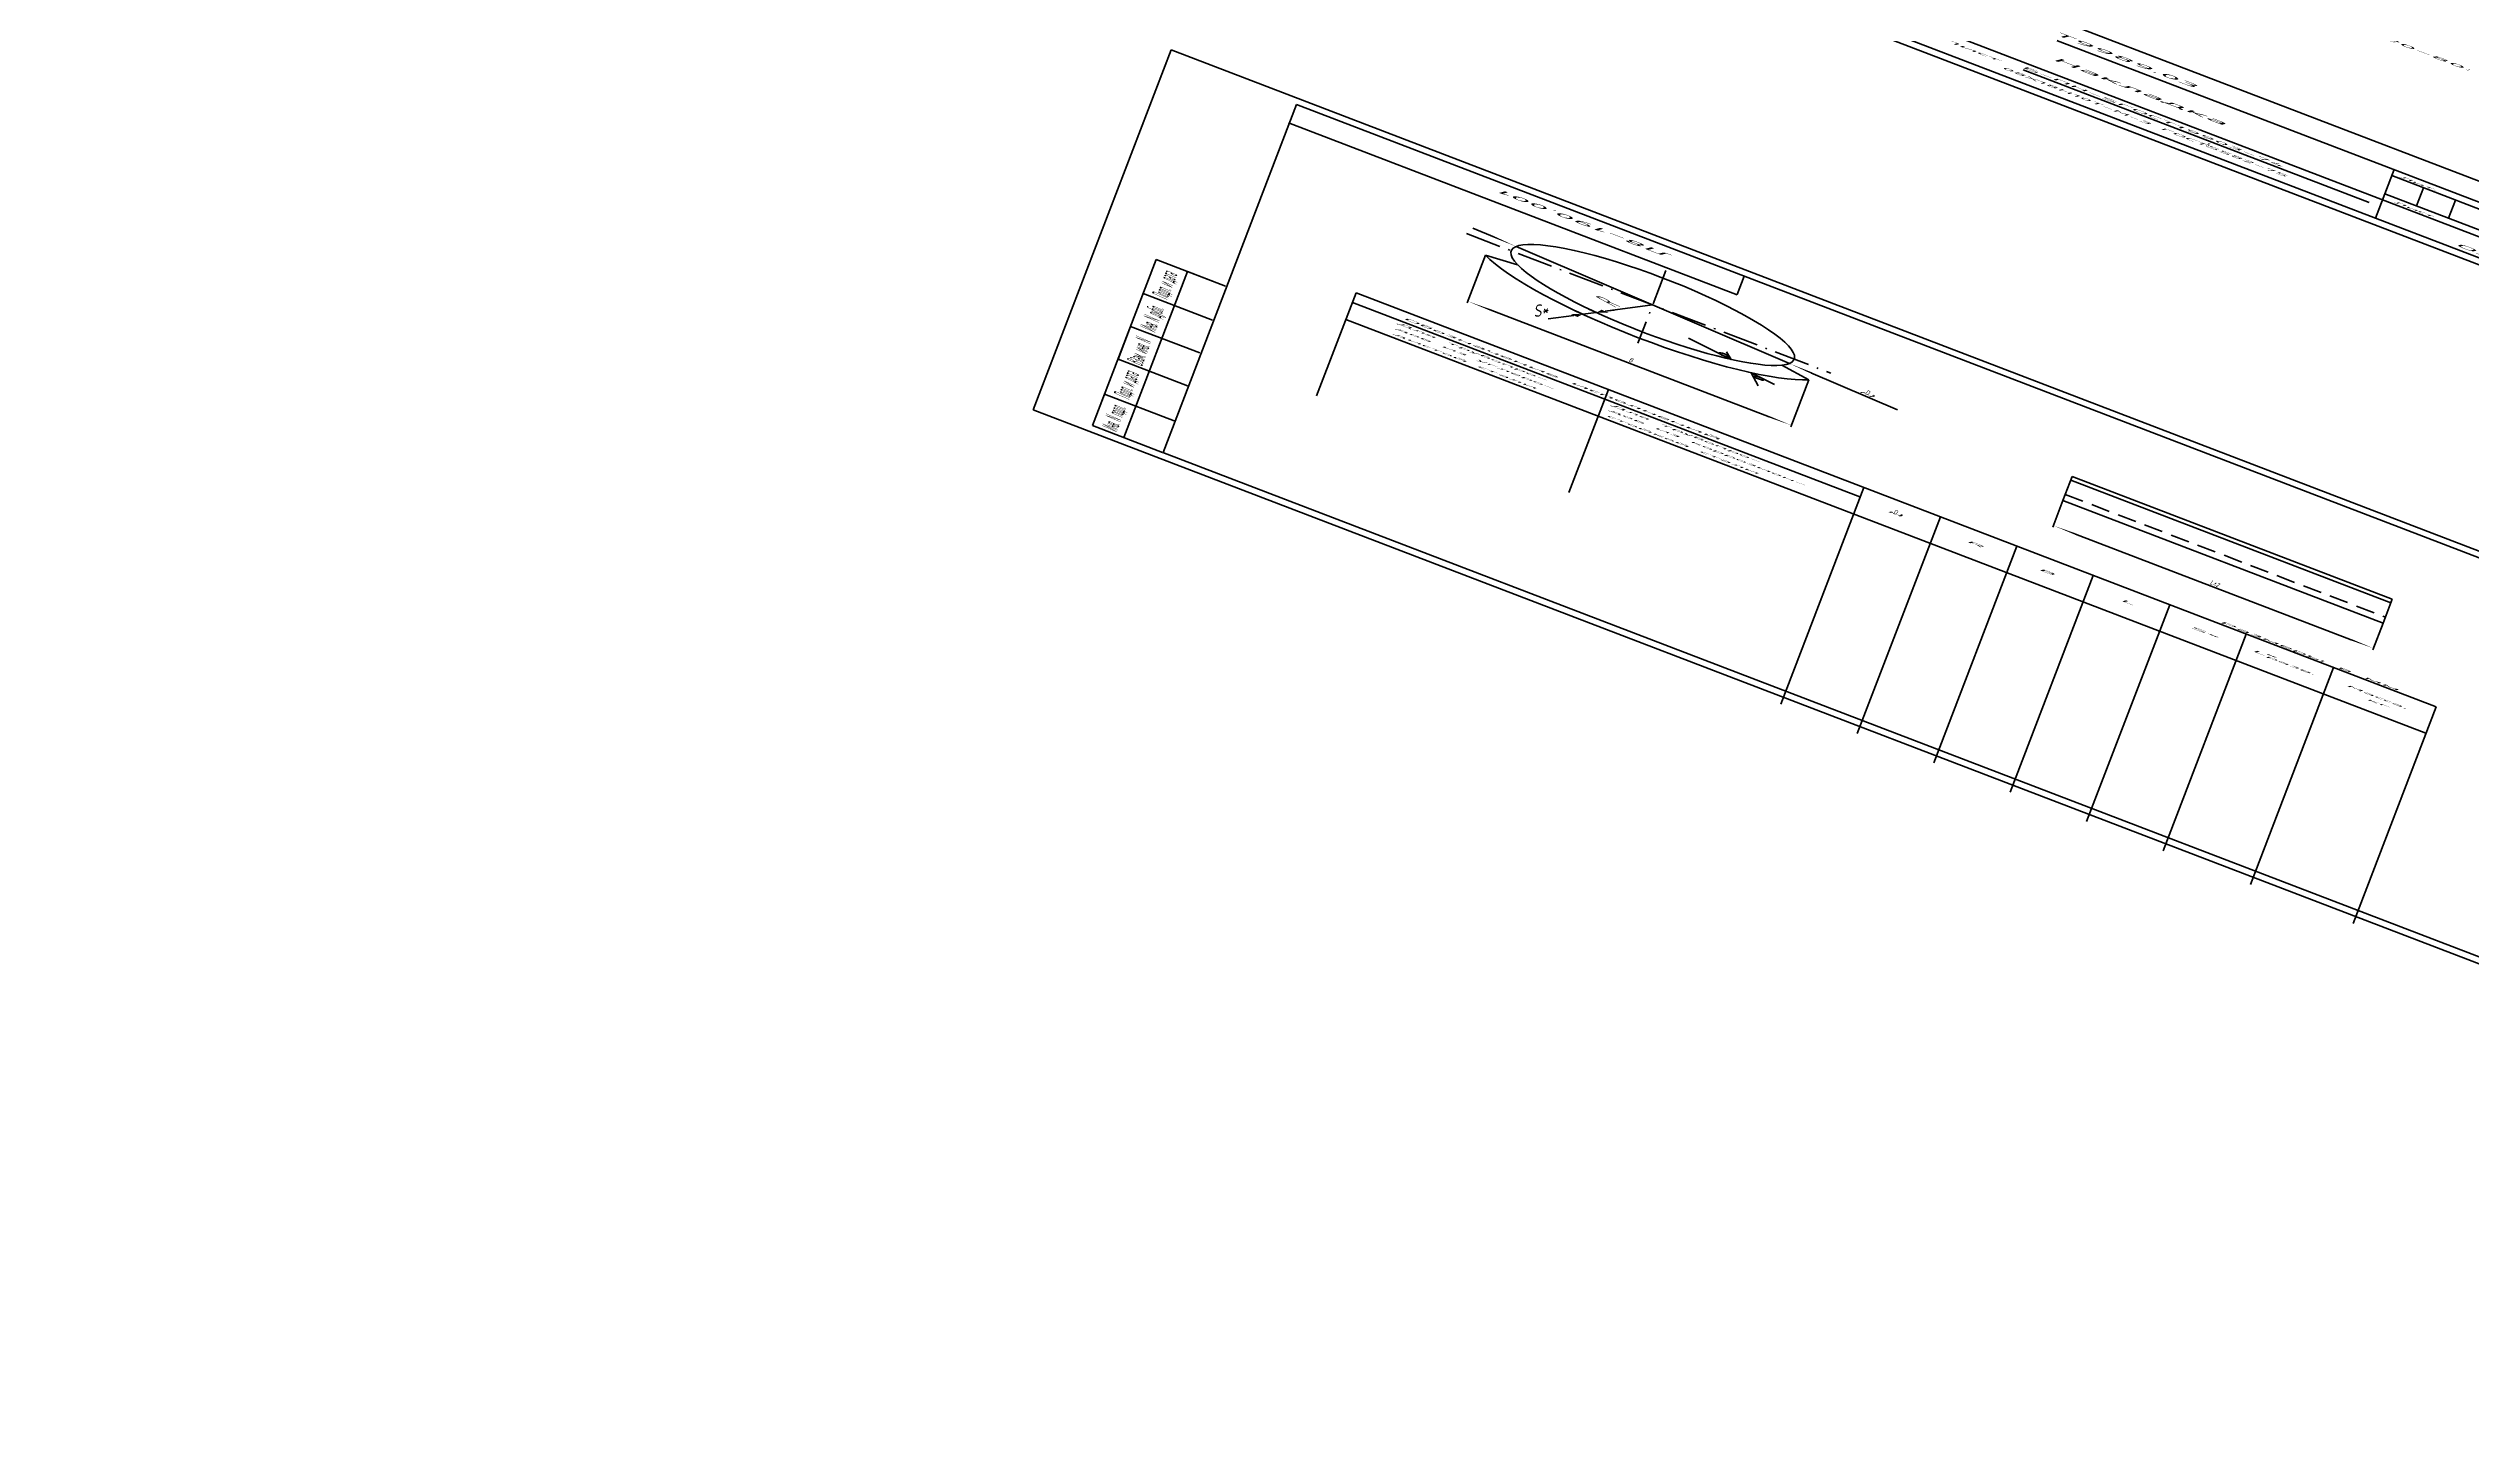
# Model space of a CAD drawing. Extents: x 2364 to 24352926, y -9422284 to 1126.
# Drawn here: x 10306621 to 11364280, y -4761101 to -4155563 of the extents above; entities that cross this region are included whole.
import ezdxf

# ---------------------------------------------------------------- set-up
doc = ezdxf.new("R2010")
doc.units = 0
doc.linetypes.add('ACAD_ISO10W100', pattern=[18.5, 12, -3, 0.5, -3])
doc.linetypes.add('HIDDEN', pattern=[9.525, 6.35, -3.175])
doc.layers.get('Defpoints').update_dxf_attribs({"linetype": 'CONTINUOUS'})
doc.layers.add('ОСНОВНЫЕ', color=5, linetype='CONTINUOUS')
doc.layers.add('ТОНКИЕ', color=4, linetype='CONTINUOUS')
doc.styles.add('25', font='romans.shx', dxfattribs={"width": 0.8, "oblique": 15, "height": 2.5})
doc.styles.add('35', font='romans.shx', dxfattribs={"width": 0.8, "oblique": 15, "height": 3.5})
doc.styles.add('5', font='romans.shx', dxfattribs={"oblique": 15, "height": 3.5})
doc.styles.get("Standard").update_dxf_attribs({"font": 'romans.shx'})
doc.dimstyles.get("Standard").update_dxf_attribs({"dimtxt": 0.18, "dimasz": 0.18, "dimexe": 0.18, "dimexo": 0.0625, "dimgap": 0.09, "dimtad": 0, "dimtih": 1, "dimtoh": 1, "dimdec": 4, "dimzin": 0, "dimdsep": 46, "dimtxsty": 'STANDARD', "dimcen": 0.09, "dimadec": 0, "dimazin": 0, "dimtfac": 1, "dimtdec": 4, "dimtofl": 0, "dimtmove": 0, "dimatfit": 3, "dimfxl": 1, "dimtolj": 1, "dimtzin": 0, "dimarcsym": 0})

# ---------------------------------------------------------------- blocks, each defined once
blk = doc.blocks.new('*D22')
at = {"layer": 'Defpoints', "color": 0, "linetype": 'Continuous', "lineweight": 40, "transparency": 16777216}
for p in [(4028.13, -107.91), (4078.38, -107.91), (4028.13, -128.67)]:
    blk.add_point(p, dxfattribs=at)
at = {"layer": 'ОСНОВНЫЕ', "color": 0, "linetype": 'Continuous', "lineweight": -2, "transparency": 16777216}
for p, q in [((4028.13, -107.91), (4028.13, -129.92)), ((4078.38, -107.91), (4078.38, -129.92)), ((4074.88, -128.67), (4031.63, -128.67))]:
    blk.add_line(p, q, dxfattribs=at)
at = {"layer": 'ОСНОВНЫЕ', "color": 0, "linetype": 'Continuous', "lineweight": 40, "transparency": 16777216}
for points in [[(4031.63, -128.09), (4031.63, -129.26), (4028.13, -128.67)], [(4074.88, -128.09), (4074.88, -129.26), (4078.38, -128.67)]]:
    blk.add_solid(points, dxfattribs=at)
at = {"layer": 'ОСНОВНЫЕ', "color": 0, "linetype": 'Continuous', "lineweight": 40, "transparency": 16777216, "insert": (4053.26, -125.92), "char_height": 3.5, "attachment_point": 5, "style": '35'}
blk.add_mtext('\\A1;L±2', dxfattribs=at)
blk = doc.blocks.new('Л8-190.000')
at = {"layer": 'ОСНОВНЫЕ', "lineweight": 100}
for p, q in [((3921.08371, 236.44671), (4106.82629, 236.44671)), ((3986.08371, 221.44671), (4106.43168, 221.44671)), ((4056.08371, 221.44671), (4056.08371, 181.44671)), ((4106.43168, 196.44671), (3986.08371, 196.44671)), ((3711.32277, 181.37739), (4106.32277, 181.37739)), ((4106.43168, 181.37739), (3921.43168, 181.37739)), ((3902.50076, -34.47451), (3902.50076, -321.47451)), ((4297.50076, -34.47451), (3902.50076, -34.47451)), ((3972.76735, -34.49598), (3972.76735, -49.71961)), ((3972.76735, -49.84566), (3902.36636, -49.84566)), ((3920.55174, -153.4858), (4090.01945, -153.4858)), ((3920.55174, -175.34654), (4090.01945, -175.34654)), ((3902.50076, -321.63212), (4297.50076, -321.63212))]:
    blk.add_line(p, q, dxfattribs=at)
at = {"layer": 'ОСНОВНЫЕ', "lineweight": 40}
for p, q in [((4106.43168, 216.44671), (4056.08371, 216.44671)), ((4106.43168, 201.44671), (4056.08371, 201.44671))]:
    blk.add_line(p, q, dxfattribs=at)
at = {"layer": 'ОСНОВНЫЕ', "color": 4, "linetype": 'Continuous', "lineweight": 40}
for p, q in [((4000.13674, 190.91371), (4054.39377, 190.91371)), ((3691.32277, 176.37739), (4111.32277, 176.37739)), ((3882.50076, -326.63212), (3882.50076, -29.63212)), ((3882.50076, -29.63212), (4302.50076, -29.63212)), ((3936.56497, -75.27993), (3933.13509, -74.58285)), ((3939.99485, -75.97701), (3983.52521, -84.82398)), ((3961.7361, -80.46908), (3955.59633, -98.06623)), ((4000.74791, -88.32427), (3986.95509, -85.52106)), ((3936.27158, -90.74351), (3936.27158, -129.98238)), ((3987.05305, -91.2126), (3987.05305, -129.98238)), ((3955.58658, -98.06283), (3956.73959, -94.7582)), ((3954.43357, -101.36745), (3952.6886, -106.36871)), ((3954.44332, -101.37086), (3953.25335, -100.95567)), ((3952.69835, -106.37211), (3951.50838, -105.95692)), ((3951.53559, -109.67334), (3948.18532, -119.27552)), ((3983.55305, -128.73238), (3939.77158, -128.73238)), ((3920.55174, -153.4858), (3920.55174, -238.4697)), ((3960.13156, -153.4858), (3960.13156, -238.4697)), ((3882.50076, -326.63212), (4302.50076, -326.63212))]:
    blk.add_line(p, q, dxfattribs=at)
at = {"layer": 'ОСНОВНЫЕ', "color": 4, "linetype": 'ACAD_ISO10W100', "lineweight": 40}
for p, q in [((3961.76003, -51.84913), (3961.76003, -112.05526)), ((3932.56482, -80.40049), (3989.7129, -80.40049))]:
    blk.add_line(p, q, dxfattribs=at)
at = {"layer": 'ОСНОВНЫЕ', "color": 5, "linetype": 'Continuous', "lineweight": 100}
for p, q in [((3941.17979, -88.75179), (3936.27158, -90.74351)), ((3982.56427, -88.17698), (3987.05305, -91.2126)), ((4028.1336, -88.17698), (4028.1336, -107.90639)), ((4028.1336, -88.17698), (4078.37951, -88.17698)), ((4078.37951, -88.17698), (4078.37951, -107.90639)), ((4028.1336, -91.2126), (4078.37951, -91.2126)), ((4028.1336, -107.90639), (4078.37951, -107.90639)), ((4000.2221, -153.4858), (4000.2221, -332.42823)), ((4012.2221, -153.4858), (4012.2221, -332.42823)), ((4024.2221, -153.4858), (4024.2221, -332.42823)), ((4036.2221, -153.4858), (4036.2221, -332.42823)), ((4048.2221, -153.4858), (4048.2221, -332.42823)), ((4060.2221, -153.4858), (4060.2221, -332.42823)), ((4073.93043, -153.4858), (4073.93043, -332.42823)), ((4090.01945, -153.4858), (4090.01945, -332.42823)), ((3920.55174, -161.38324), (4000.16634, -161.38324)), ((3891.4492, -321.63212), (3891.4492, -184.63212)), ((3891.4492, -184.63212), (3902.34029, -184.63212)), ((3896.34029, -184.63212), (3896.34029, -321.63212)), ((3902.34029, -184.63212), (3896.34029, -184.63212)), ((3902.34029, -184.63212), (3896.34029, -184.63212)), ((3891.4492, -212.76124), (3902.34029, -212.76124)), ((3891.4492, -266.76124), (3891.4492, -239.76124)), ((3891.4492, -239.76124), (3902.34029, -239.76124)), ((3902.34029, -266.76124), (3891.4492, -266.76124)), ((3891.4492, -321.63212), (3891.4492, -295.63212)), ((3891.4492, -295.63212), (3902.34029, -295.63212)), ((3902.4492, -321.63212), (3891.4492, -321.63212))]:
    blk.add_line(p, q, dxfattribs=at)
at = {"layer": 'ОСНОВНЫЕ', "color": 4, "linetype": 'HIDDEN', "lineweight": 40}
blk.add_line((4028.1336, -103.00106), (4078.37951, -103.00106), dxfattribs=at)
at = {"layer": 'ОСНОВНЫЕ', "color": 4, "linetype": 'Continuous', "lineweight": 40}
for centre in [(3974.15232, -96.61918), (3980.12289, -103.68305)]:
    blk.add_circle(centre, 0.77788, dxfattribs=at)
blk.add_arc((3961.76003, -80.40049), 22.21014, 339.530585, 201.830676, dxfattribs=at)
at = {"layer": 'ОСНОВНЫЕ', "color": 5, "linetype": 'Continuous', "lineweight": 100}
for radius, start, end in [(22.21014, 202.2796313, 339.5045937), (27.50707, 202.0869272, 336.8545577)]:
    blk.add_arc((3961.76003, -80.40049), radius, start, end, dxfattribs=at)
at = {"layer": 'ОСНОВНЫЕ', "color": 4, "linetype": 'Continuous', "lineweight": 40}
for points in [[(3936.68115, -74.70828), (3936.44879, -75.85158), (3939.99485, -75.97701)], [(3987.07127, -84.94941), (3986.83891, -86.09271), (3983.52521, -84.82398)], [(3955.03581, -97.87066), (3956.13735, -98.25499), (3954.43357, -101.36745)], [(3955.04556, -97.87406), (3956.1471, -98.25839), (3954.44332, -101.37086)], [(3950.98482, -109.48117), (3952.08636, -109.86551), (3952.6886, -106.36871)], [(3939.77158, -128.14904), (3939.77158, -129.31571), (3936.27158, -128.73238)], [(3983.55305, -128.14904), (3983.55305, -129.31571), (3987.05305, -128.73238)]]:
    blk.add_solid(points, dxfattribs=at)
at = {"layer": 'ТОНКИЕ', "lineweight": 40}
for p, q in [((4061.08371, 216.44671), (4061.08371, 201.44671)), ((4066.08371, 216.44671), (4066.08371, 201.44671))]:
    blk.add_line(p, q, dxfattribs=at)
at = {"layer": 'ТОНКИЕ', "color": 4, "linetype": 'Continuous', "lineweight": 40}
for p, q in [((3968.42635, -94.4874), (3975.33432, -97.97971)), ((3975.33432, -97.97971), (3974.34473, -93.8193)), ((3978.80819, -101.9875), (3982.5797, -104.00344)), ((3980.4272, -109.55685), (3978.80819, -101.9875))]:
    blk.add_line(p, q, dxfattribs=at)
at = {"layer": 'ОСНОВНЫЕ', "color": 4, "lineweight": 40, "style": '5', "oblique": 15}
for s, height, p in [('4.Маркировать и клеймить шрифтом 8,10Пр3 ГОСТ26.020-80:', 3.5, (3920.39575, 312.82077)), ('Лист', 3, (3987.11445, 190.24324)), ('Б-ПН-SГОСТ19903-74', 3, (3999.72191, 192.19751)), ('Размеры в мм', 2.9876114, (4055.83663, -152.59218)), ('Обозначение исполнений', 2.9755507, (3928.3204, -159.33118)), ('Для трубопро-', 2.5, (3927.7441, -164.46688)), ('Для трубопро-', 2.5, (3961.21781, -164.46688)), ('н', 3, (4004.59126, -164.42359)), ('R', 2.97555, (4017.04611, -164.30639)), ('В', 2.97555, (4028.35212, -164.57199)), ('L', 2.97555, (4041.22497, -164.09773)), ('S*', 2.975551, (4052.17173, -164.40636)), ('L', 2.97555, (4061.88002, -164.09773)), ('разв.', 2.5, (4063.99994, -164.53739)), ('*', 2.97555, (4063.59536, -162.88447)), ('Масса,', 2.5, (4076.54679, -163.36604)), ('дов из углеро-', 2.5, (3927.7441, -168.67615)), ('дов из коррозион-', 2.5, (3961.21781, -168.67615)), ('кг', 2.5, (4080.11297, -167.57725)), ('дистой стали', 2.5, (3927.7441, -173.20921)), ('стойкой стали', 2.5, (3961.21781, -173.20921))]:
    blk.add_text(s, height=height, dxfattribs=at).set_placement(p)
at = {"layer": 'ОСНОВНЫЕ', "color": 4, "lineweight": 40, "style": '5', "oblique": 15, "width": 0.8}
blk.add_text('08Х18Н10Т-М-3 ГОСТ5582-75', height=3, dxfattribs=at).set_placement((3997.03207, 186.12472))
at = {"layer": 'ОСНОВНЫЕ', "color": 4, "lineweight": 40, "style": '5', "oblique": 15}
blk.add_text('н', height=3, rotation=345.2680541, dxfattribs=at).set_placement((3994.34666, -85.94013))
at = {"layer": 'ОСНОВНЫЕ', "color": 4, "linetype": 'Continuous', "lineweight": 40, "style": '35', "oblique": 15, "width": 0.8}
blk.add_text('R', height=3.5, rotation=70.7657604, dxfattribs=at).set_placement((3956.68622, -92.64318))
at = {"layer": 'ОСНОВНЫЕ', "color": 4, "lineweight": 40, "insert": (4029.28931, 187.78876), "char_height": 3, "attachment_point": 5, "style": '5'}
blk.add_mtext('{\\fSymbol|b0|i0|c2|p16;d}', dxfattribs=at)
at = {"layer": 'ОСНОВНЫЕ', "color": 4, "linetype": 'Continuous', "lineweight": 40, "char_height": 3.5, "attachment_point": 5, "style": '35'}
for s, insert, rotation in [('D *', (3996.17918, -84.25629), 349), ('\\A1;S*', (3946.68746, -115.22081), 70.7657604)]:
    blk.add_mtext(s, dxfattribs=dict(at, insert=insert, rotation=rotation))
for s, insert in [('\\A1;B', (3961.66232, -125.98238)), ('D *', (4006.26322, -162.59069))]:
    blk.add_mtext(s, dxfattribs=dict(at, insert=insert))
at = {"layer": 'ТОНКИЕ', "lineweight": 80, "style": '25', "oblique": 15, "width": 0.8}
for s, height, p in [('Т9989.03', 5, (4002.28051, 225.0813)), ('Накладка', 5.5, (4003.44025, 206.17767))]:
    blk.add_text(s, height=height, dxfattribs=at).set_placement(p)
at = {"layer": 'ТОНКИЕ', "lineweight": 40, "style": '25', "oblique": 15, "width": 0.8}
for s, height, p in [('Лит.', 2.5, (4057.20315, 217.45644)), ('Лист', 2.5, (4057.66362, 197.67327)), ('ОЗ "АСК"', 4.5, (4068.3843, 183.79758))]:
    blk.add_text(s, height=height, dxfattribs=at).set_placement(p)
at = {"layer": 'ТОНКИЕ', "lineweight": 80, "style": '25', "oblique": 15, "width": 0.8}
blk.add_text('Л8-190.001', height=5, rotation=180, dxfattribs=at).set_placement((3961.85455, -39.25121))
at = {"layer": 'ТОНКИЕ', "lineweight": 40, "style": '25', "oblique": 15, "width": 0.8}
for s, p in [('Подп. и дата', (3895.15223, -210.82356)), ('Инв. N дубл.', (3895.15223, -237.78495)), ('Взам. инв. N', (3895.15223, -265.48164)), ('Подп. и дата', (3895.15223, -293.17834)), ('Инв. N подл.', (3895.15223, -319.93965))]:
    blk.add_text(s, height=2.5, rotation=90, dxfattribs=at).set_placement(p)
at = {"layer": 'ОСНОВНЫЕ', "color": 4, "linetype": 'Continuous', "lineweight": 40}
dim = blk.add_linear_dim(base=(4028.1336, -128.67441), p1=(4078.37951, -107.90639), p2=(4028.1336, -107.90639), text='L±2', dimstyle='STANDARD', override={"dimtxt": 2.5, "dimasz": 3.5, "dimexe": 1.25, "dimexo": 0, "dimgap": 1, "dimtad": 1, "dimtih": 0, "dimtoh": 0, "dimzin": 8, "dimlunit": 6, "dimtxsty": '35', "dimcen": -2.5, "dimtofl": 1}, dxfattribs=at)
dim.commit()
dim.dimension.update_dxf_attribs({"geometry": '*D22', "text_midpoint": (4053.25656, -125.92441)})

msp = doc.modelspace()

# ---------------------------------------------------------------- block references
at = {"layer": 'ОСНОВНЫЕ', "color": 4, "linetype": 'Continuous', "lineweight": 40, "xscale": 2979.129276943872, "yscale": 566.565258990282, "zscale": 2979.129276943872, "rotation": 339.0296326616931}
msp.add_blockref('Л8-190.000', (2304.94241, -1033.83995), dxfattribs=at)

doc.saveas('drawing.dxf')
